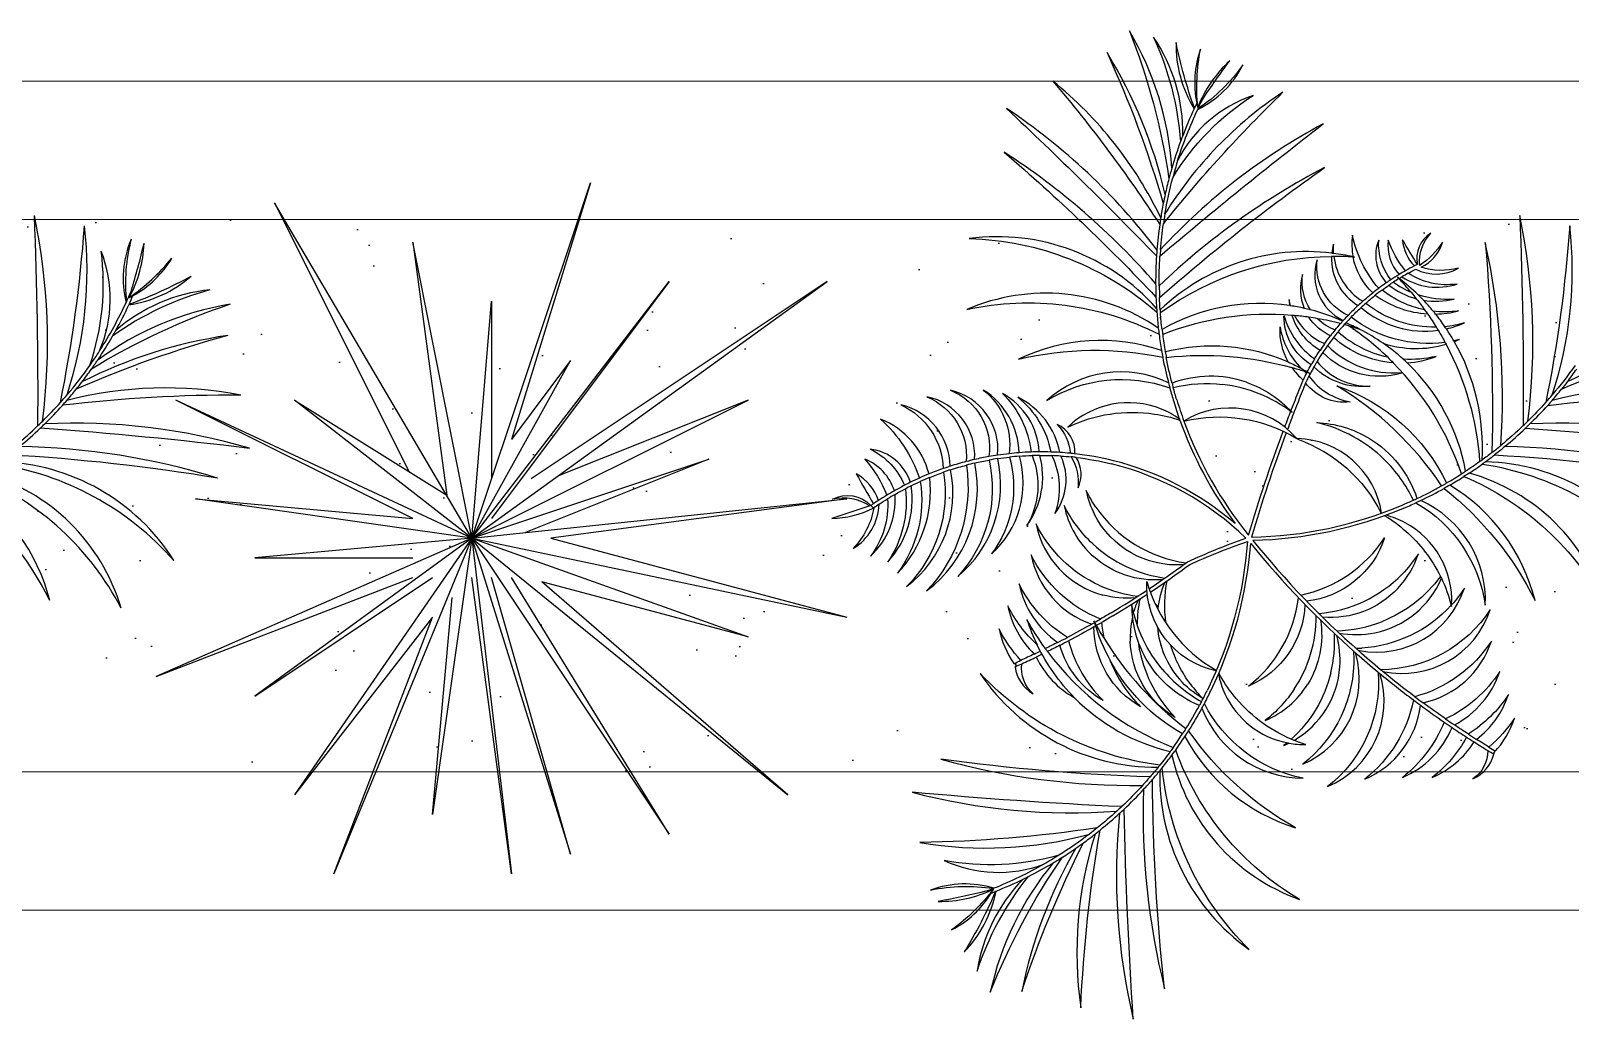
# Model space of a CAD drawing. Header units: millimetres. Extents: x 224.49 to 232.8, y 170.44 to 178.39.
# Drawn here: x 227.473 to 228.587, y 171.858 to 172.573 of the extents above; entities that cross this region are included whole.
import ezdxf

# ---------------------------------------------------------------- set-up
doc = ezdxf.new("R2010")
doc.units = ezdxf.units.MM
doc.layers.add('PRATO_erba', color=7, linetype='Continuous', true_color=0xa1c4ab)
doc.layers.add('PROIEZIONI', color=145, linetype='Continuous', lineweight=13)
doc.layers.add('VEGETAZIONE', color=94, linetype='Continuous')

msp = doc.modelspace()

# ---------------------------------------------------------------- hatches: boundary and pattern name
at = {"layer": 'PRATO_erba'}
h = msp.add_hatch(dxfattribs=at)
h.set_pattern_fill('AR-SAND', color=256, scale=0.003, angle=-90, style=0)
h.set_pattern_definition([(307.5, (224.75707, 172.43687), (0.146824, 0.0048), [0, -0.115824, 0, -0.12954, 0, -0.123825]), (277.5, (224.75707, 172.43687), (0.2150475, -0.134857), [0, -0.062484, 0, -0.104394, 0, -0.040005]), (237.5, (224.75707, 172.5306), (0.000431, -0.2372977), [0, -0.0381, 0, -0.13716, 0, -0.17907]), (227.5, (224.75707, 172.5306), (0.066879, -0.229067), [0, -0.01905, 0, -0.089916, 0, -0.10287])])
h.paths.add_polyline_path([(229.7871, 172.0369), (229.7871, 172.4369), (224.7571, 172.4369), (224.7571, 172.0369)])

# ---------------------------------------------------------------- linework, layer by layer
at = {"layer": 'PROIEZIONI'}
for p, q in [((224.6571, 172.5369), (229.8871, 172.5369)), ((224.7571, 172.4369), (229.7871, 172.4369)), ((224.7571, 172.0369), (229.7871, 172.0369)), ((224.6571, 171.9369), (229.8871, 171.9369))]:
    msp.add_line(p, q, dxfattribs=at)
at = {"layer": 'VEGETAZIONE'}
for p, q in [((227.7921, 172.2061), (227.8778, 172.4633)), ((227.8778, 172.4633), (227.8206, 172.2776)), ((227.7921, 172.2061), (227.6492, 172.449)), ((227.6492, 172.449), (227.7466, 172.2542)), ((227.7921, 172.2061), (227.7492, 172.4204)), ((227.7492, 172.4204), (227.7738, 172.2372)), ((227.7921, 172.2061), (228.0492, 172.3919)), ((227.7921, 172.2061), (227.9349, 172.3919)), ((227.9349, 172.3919), (227.8063, 172.2204)), ((228.0492, 172.3919), (227.8349, 172.249)), ((227.7921, 172.2061), (227.8063, 172.3776)), ((227.8063, 172.3776), (227.8063, 172.249)), ((227.7921, 172.2061), (227.8635, 172.3347)), ((227.8635, 172.3347), (227.8206, 172.2776)), ((227.7921, 172.2061), (227.5777, 172.3061)), ((227.5777, 172.3061), (227.5777, 172.3061)), ((227.7492, 172.2204), (227.5777, 172.3061)), ((227.7921, 172.2061), (227.6635, 172.3061)), ((227.6635, 172.3061), (227.7738, 172.2372)), ((227.7921, 172.2061), (227.9921, 172.3061)), ((227.9921, 172.3061), (227.8541, 172.251)), ((227.7921, 172.2061), (227.9635, 172.2633)), ((227.9635, 172.2633), (227.8308, 172.2102)), ((227.7921, 172.2061), (227.592, 172.2347)), ((227.592, 172.2347), (227.7492, 172.2204)), ((227.7921, 172.2061), (228.0635, 172.2347)), ((228.0635, 172.2347), (227.8492, 172.2061)), ((227.7921, 172.2061), (227.5635, 172.1061)), ((227.7921, 172.2061), (227.6349, 172.1918)), ((227.7921, 172.2061), (227.6349, 172.0918)), ((227.7921, 172.2061), (227.6635, 172.0204)), ((227.7921, 172.2061), (227.692, 171.9632)), ((227.7921, 172.2061), (227.7635, 172.0061)), ((227.7921, 172.2061), (228.0207, 172.0204)), ((227.7921, 172.2061), (227.9921, 172.1347)), ((227.7921, 172.2061), (227.8635, 171.9775)), ((227.7921, 172.2061), (228.0635, 172.149)), ((227.7921, 172.2061), (227.9349, 171.9918)), ((227.7921, 172.2061), (227.8206, 171.9632)), ((227.8492, 172.2061), (228.0635, 172.149)), ((227.6349, 172.1918), (227.7492, 172.1918)), ((227.5635, 172.1061), (227.7492, 172.1776)), ((227.6349, 172.0918), (227.7635, 172.1776)), ((227.8206, 171.9632), (227.7921, 172.1776)), ((227.8635, 171.9775), (227.8063, 172.1776)), ((227.9349, 171.9918), (227.8206, 172.1776)), ((227.9921, 172.1347), (227.8427, 172.1745)), ((228.0207, 172.0204), (227.8427, 172.1745)), ((227.7635, 172.0061), (227.7778, 172.1633)), ((227.7635, 172.149), (227.6635, 172.0204)), ((227.692, 171.9632), (227.7635, 172.149))]:
    msp.add_line(p, q, dxfattribs=at)
for points in [[(228.5908, 172.3312, -0.022934), (228.5743, 172.3099, 0.108995), (228.5869, 172.4322, -0.031808), (228.5696, 172.3045, -0.015992), (228.5566, 172.2909, 0.083632), (228.5507, 172.4398, -0.011872), (228.5532, 172.2876, -0.018411), (228.5371, 172.2733, 0.071243), (228.5258, 172.4201, -0.026608), (228.5306, 172.2681, -0.007675), (228.5234, 172.2627, 0.145995), (228.5033, 172.3485, 0.012828), (228.507, 172.35, -0.011311), (228.503, 172.349, 0.016484), (228.4976, 172.3577, 0.048154), (228.5106, 172.3619, -0.044838), (228.4965, 172.3592, 0.018482), (228.4898, 172.3684, 0.057754), (228.5064, 172.3706, -0.061447), (228.488, 172.3705, 0.017061), (228.481, 172.3784, 0.101227), (228.5032, 172.3792, -0.102531), (228.4771, 172.3823, 0.029389), (228.4635, 172.3941, -0.003222), (228.4654, 172.3953, 0.225947), (228.5053, 172.3901, -0.181854), (228.47, 172.3979, -0.008531), (228.4754, 172.4008, 0.247708), (228.5063, 172.4015, -0.143025), (228.4793, 172.4024, 0.219665), (228.4949, 172.4205, -0.099835), (228.4784, 172.4036, -0.21884), (228.4864, 172.427, 0.315728), (228.4766, 172.4042, -0.001312), (228.4659, 172.4221, 0.181035), (228.4744, 172.4032, 0.00655), (228.468, 172.3997, -0.089212), (228.4555, 172.4219, 0.223385), (228.4634, 172.397, 0.00969), (228.4574, 172.3932, -0.181136), (228.4486, 172.4219, 0.289028), (228.4541, 172.391, 0.007628), (228.4486, 172.387, -0.125725), (228.4296, 172.4254, 0.079591), (228.43, 172.4098, 0.023263), (228.4159, 172.4123, -0.036773), (228.4159, 172.4189, 0.041452), (228.4147, 172.4125, 0.223184), (228.2904, 172.3714, -0.007675), (228.2899, 172.3804, -0.026608), (228.4094, 172.4744, 0.071243), (228.2897, 172.3888, -0.018411), (228.2902, 172.4103, -0.011872), (228.4085, 172.5061, 0.083632), (228.2906, 172.415, -0.015992), (228.2927, 172.4336, -0.031808), (228.3793, 172.529, 0.108995), (228.2938, 172.4408, -0.022934), (228.2995, 172.467, -0.116154), (228.3576, 172.5265, 0.198599), (228.303, 172.4793, -0.034164), (228.3176, 172.5165, 0.164846), (228.3502, 172.5487, -0.091874), (228.3178, 172.517, -0.005552), (228.3206, 172.5229, -0.016458), (228.3408, 172.5517, 0.11371), (228.3176, 172.5181, -0.07322), (228.3196, 172.5602, 0.137372), (228.3169, 172.521, 0.003388), (228.3152, 172.5174, -0.03724), (228.3019, 172.5649, 0.144632), (228.315, 172.517, 0.018041), (228.3067, 172.4974, 0.156383), (228.2855, 172.5689, -0.090095), (228.3051, 172.4933, 0.017265), (228.2988, 172.474, 0.118477), (228.2681, 172.5734, -0.057239), (228.2967, 172.4663, 0.009879), (228.294, 172.455, 0.081452), (228.2519, 172.5576, -0.036883), (228.2926, 172.4484, 0.008888), (228.2908, 172.438, 0.11194), (228.2126, 172.537, -0.031946), (228.2901, 172.4333, 0.015718), (228.288, 172.4149, 0.083846), (228.1792, 172.5171, -0.011876), (228.2877, 172.4104, 0.016905), (228.2871, 172.3904, 0.070199), (228.1775, 172.4855, -0.026555), (228.2873, 172.3807, 0.007062), (228.2878, 172.3724, 0.249628), (228.1522, 172.423, -0.175168), (228.288, 172.3697, 0.009787), (228.289, 172.3582, 0.2582), (228.1503, 172.3716, -0.174181), (228.2896, 172.3537, 0.010075), (228.2914, 172.3419, 0.196953), (228.1877, 172.3356, -0.111271), (228.2922, 172.3371, 0.016073), (228.2964, 172.3186, 0.30667), (228.2083, 172.3057, -0.228296), (228.2973, 172.3149, 0.008761), (228.3002, 172.305, 0.022939)], [(228.3152, 172.5174, 0.000378), (228.315, 172.517, 0.34205)], [(228.3169, 172.521, 0.010189), (228.3176, 172.5181, -0.07322)], [(228.3178, 172.517, 0.000462), (228.3176, 172.5165, -0.017284)], [(228.3067, 172.4974, 0.003648), (228.3051, 172.4933, 0.34205)], [(228.2988, 172.474, 0.006714), (228.2967, 172.4663, 0.34205)], [(228.303, 172.4793, 0.010919), (228.2995, 172.467, -0.017284)], [(228.294, 172.455, 0.005709), (228.2926, 172.4484, 0.34205)], [(228.2938, 172.4408, 0.006188), (228.2927, 172.4336, -0.017284)], [(228.2908, 172.438, 0.004036), (228.2901, 172.4333, 0.34205)], [(228.288, 172.4149, 0.003791), (228.2877, 172.4104, 0.34205)], [(228.2906, 172.415, 0.004048), (228.2902, 172.4103, -0.017284)], [(228.4161, 172.4101, 0.001867), (228.4145, 172.4101, 0.175567)], [(228.4147, 172.4125, -0.001977), (228.4159, 172.4123, 0.0174)], [(228.43, 172.4098, -0.001729), (228.431, 172.4096, 0.001174), (228.43, 172.4097, 0.175567)], [(228.4635, 172.3941, 0.002558), (228.4622, 172.3951, -0.001751), (228.4632, 172.394)], [(228.47, 172.3979, 0.007421), (228.4654, 172.3953)], [(228.2871, 172.3904, 0.008209), (228.2873, 172.3807, 0.34205)], [(228.2897, 172.3888, 0.007125), (228.2899, 172.3804, -0.017284)], [(228.451, 172.3857, 0.0086), (228.4461, 172.382)], [(228.4593, 172.3915, 0.005519), (228.456, 172.3893)], [(228.472, 172.3842, -0.007156), (228.4758, 172.3795)], [(228.2878, 172.3724, 0.002276), (228.288, 172.3697, 0.34205)], [(228.4392, 172.3761, 0.006328), (228.4358, 172.3731)], [(228.481, 172.3784, 0.00889), (228.4771, 172.3823, -0.001751)], [(228.2904, 172.3714, 0.001743), (228.2905, 172.3694, -0.017284)], [(228.3876, 172.3673, 0.002128), (228.3859, 172.3674, 0.15929)], [(228.4045, 172.365, 0.007874), (228.398, 172.3661, 0.15929)], [(228.4248, 172.362, 0.002294), (228.4237, 172.3607, 0.007554)], [(228.4286, 172.3661, 0.007913), (228.4248, 172.362, 0.002294)], [(228.4349, 172.3573, 0.019311), (228.4248, 172.362, 0.255482)], [(228.4818, 172.3715, -0.004325), (228.484, 172.3685)], [(228.4898, 172.3684, 0.004534), (228.488, 172.3705, -0.001751)], [(228.289, 172.3582, 0.003859), (228.2896, 172.3537, 0.34205)], [(228.2917, 172.3571, 0.003104), (228.2922, 172.3535, -0.017284)], [(228.5085, 172.2526, 0.115228), (228.4591, 172.3331, -0.165702), (228.4159, 172.3514, 0.010075), (228.4116, 172.3456, 0.223516), (228.4649, 172.3261, -0.274752), (228.4653, 172.3257, -0.277747), (228.4081, 172.3405, 0.010686), (228.404, 172.3341, 0.235094), (228.4425, 172.3162, -0.227839), (228.4017, 172.3301, 0.007496), (228.3991, 172.3254), (228.399, 172.3252, 0.002637), (228.3981, 172.3235, 0.198541), (228.4279, 172.3049, -0.273693), (228.3957, 172.3186, 0.001461), (228.3932, 172.3124, -0.133271)], [(228.4192, 172.3556, 0.007554), (228.4159, 172.3514)], [(228.4518, 172.3472, 0.034379), (228.4349, 172.3573, 0.010152), (228.4268, 172.3599, -0.043508)], [(228.4662, 172.2276, 0.008761), (228.4756, 172.2318, -0.228296), (228.5258, 172.1576, 0.30667), (228.479, 172.2334, 0.016073), (228.4959, 172.2421, -0.111271), (228.5618, 172.161, 0.196953), (228.5001, 172.2446, 0.010075), (228.5103, 172.2508, -0.174181), (228.6135, 172.1555, 0.2582), (228.5141, 172.2532, 0.009787), (228.5236, 172.2598, -0.175168), (228.6517, 172.19, 0.249628), (228.5258, 172.2614, 0.007062), (228.5324, 172.2664, -0.026555), (228.6833, 172.2496, 0.070199), (228.54, 172.2725, 0.016905), (228.5549, 172.2858, -0.011876), (228.7064, 172.2712, 0.083846), (228.5581, 172.2889, 0.015718), (228.571, 172.3023, -0.031946), (228.7002, 172.3095, 0.11194), (228.5741, 172.3058, 0.008888), (228.5809, 172.3139, -0.036883), (228.6907, 172.3528, 0.081452), (228.5851, 172.3192, 0.009879), (228.592, 172.3286, -0.057239)], [(228.4903, 172.3589, -0.003128), (228.4917, 172.3566)], [(228.4976, 172.3577, 0.003123), (228.4965, 172.3592, -0.001751)], [(228.2914, 172.3419, 0.004157), (228.2922, 172.3371, 0.34205)], [(228.2941, 172.3412, 0.003647), (228.2948, 172.337, -0.017284)], [(228.4116, 172.3456, 0.008533), (228.4081, 172.3405)], [(228.4966, 172.3479, -0.00192), (228.4974, 172.3465)], [(228.5033, 172.3485, 0.001072), (228.503, 172.349, -0.001751)], [(228.2948, 172.337, -0.096704), (228.3857, 172.3296, 0.065237), (228.3939, 172.3206, 0.000419), (228.3937, 172.3203), (228.3937, 172.3203, 0.001663), (228.3908, 172.3132, 0.085344)], [(228.3528, 172.319, 0.174599), (228.299, 172.3183, -0.016348), (228.2948, 172.337, -0.096704)], [(228.3831, 172.3337, -0.018916), (228.3924, 172.3291, 0.004427)], [(228.3948, 172.3268, 0.010093), (228.3857, 172.3296, 0.111381)], [(228.404, 172.3341, 0.006543), (228.4017, 172.3301)], [(228.4549, 172.3373, -0.007097), (228.4591, 172.3331)], [(228.4692, 172.3331, 0.006456), (228.4664, 172.3357, 0.010152)], [(228.2964, 172.3186, 0.003177), (228.2973, 172.3149, 0.34205)], [(228.299, 172.3183, 0.002616), (228.2998, 172.3153, -0.017284)], [(228.3024, 172.3062, -0.008097), (228.2998, 172.3153, -0.087635), (228.3356, 172.3174)], [(228.3528, 172.319, -0.126631), (228.3859, 172.2972, 0.13356), (228.3356, 172.3174, 0.223815)], [(228.3963, 172.3255, 0.007542), (228.3939, 172.3206)], [(228.3981, 172.3235, 0.006612), (228.396, 172.3193, 0.000167), (228.3957, 172.3186)], [(228.3969, 172.3266, -0.004103), (228.3988, 172.3254, 0.002389), (228.3967, 172.3262, 0.111381)], [(228.4419, 172.2783, -0.180095), (228.4763, 172.2348, 0.017102), (228.4941, 172.244, 0.111381), (228.4184, 172.3163, -0.201249), (228.4978, 172.2461, 0.010644), (228.5085, 172.2526, 0.115228)], [(228.5851, 172.3192, -0.005709), (228.5809, 172.3139, 0.086941)], [(228.2565, 172.2622, 0.032904), (228.2286, 172.2672, 0.317856), (228.2157, 172.2885, -0.182485), (228.2252, 172.2676, 0.008732), (228.2177, 172.2682, 0.237757), (228.1873, 172.3081, -0.181755), (228.2112, 172.2685, 0.009722), (228.2028, 172.2686, 0.260759), (228.1762, 172.3108, -0.17378), (228.1969, 172.2685, 0.010192), (228.1882, 172.268, 0.252617), (228.1623, 172.3134, -0.260535), (228.1811, 172.2673, 0.009886), (228.1727, 172.2662, 0.378858), (228.1385, 172.3132, -0.346761), (228.1664, 172.2652, 0.012354), (228.156, 172.2631, 0.373521), (228.1214, 172.3085, -0.326048), (228.15, 172.2616, 0.014119), (228.1384, 172.2582, 0.339397), (228.1027, 172.3027, -0.281611), (228.1333, 172.2565, 0.012773), (228.123, 172.2526, 0.238874), (228.088, 172.2923, -0.126845), (228.1161, 172.2497, 0.008463), (228.1095, 172.2466, 0.290901), (228.0805, 172.2706, -0.182356), (228.1053, 172.2444, 0.009727), (228.0979, 172.2404, 0.225145), (228.0765, 172.2634, -0.089929), (228.0924, 172.2372, 0.008098), (228.0865, 172.2335, 0.181535), (228.0703, 172.2527, -0.001325), (228.0827, 172.231, 0.002449), (228.081, 172.2298, 0.34205)], [(228.3024, 172.3062, 0.01382), (228.3076, 172.2909, -0.017284)], [(228.3932, 172.3124, 0.003303), (228.3877, 172.2983), (228.3875, 172.2979, 0.003031), (228.3826, 172.2849)], [(228.3908, 172.3132, 0.003276), (228.3853, 172.2992), (228.3852, 172.2988, 0.000136), (228.3849, 172.2982)], [(228.5696, 172.3045, 0.006188), (228.5743, 172.3099, 0.296259)], [(228.5741, 172.3058, -0.004036), (228.571, 172.3023, 0.086941)], [(228.2913, 172.2996, 0.294809), (228.2234, 172.2865, -0.150745), (228.2863, 172.296, 0.100395)], [(228.2863, 172.296, -0.043602), (228.3046, 172.2916)], [(228.3043, 172.2924, 0.058472), (228.2913, 172.2996, -0.195633)], [(228.3002, 172.305, 0.011195), (228.3043, 172.2924, 0.34205)], [(228.3076, 172.2908, -0.198813), (228.3893, 172.2782, 0.3682), (228.3076, 172.2909, 0.3682)], [(228.3046, 172.2916, 0.07228), (228.3446, 172.2167, 0.116598), (228.2565, 172.2622, 0.34205)], [(228.3043, 172.2924, 0.000734), (228.3046, 172.2916, 0.34205)], [(228.3076, 172.2909, 0.000079), (228.3076, 172.2908, -0.017284)], [(228.3076, 172.2908, 0.081515), (228.3543, 172.2082, -0.017284), (228.3794, 172.2835)], [(228.4526, 172.2631, 0.137722), (228.4037, 172.2898, -0.127824), (228.4419, 172.2783)], [(228.5532, 172.2876, 0.004048), (228.5566, 172.2909, 0.296259)], [(228.5581, 172.2889, -0.003791), (228.5549, 172.2858, 0.086941)], [(228.3816, 172.2824, 0.017381), (228.3565, 172.2069, 0.096116), (228.4656, 172.2301, 0.296259)], [(228.4507, 172.2242, 0.361519), (228.3896, 172.2783), (228.3901, 172.2777, -0.193822), (228.4505, 172.2241)], [(228.5306, 172.2681, 0.007125), (228.5371, 172.2733, 0.296259)], [(228.54, 172.2725, -0.008209), (228.5324, 172.2664, 0.086941)], [(228.0802, 172.2295, 0.196497), (228.0531, 172.2344, -0.339351), (228.0809, 172.2298, -0.001093), (228.081, 172.2298), (228.0527, 172.2205, 0.109533), (228.0826, 172.2278, -0.000646), (228.0831, 172.2281, -0.146881), (228.0682, 172.1987, 0.249702), (228.0869, 172.2307, -0.008474), (228.093, 172.2346, -0.182999), (228.0806, 172.1931, 0.227209), (228.0984, 172.2378, -0.010091), (228.1059, 172.2419, -0.182927), (228.0931, 172.189, 0.229826), (228.1101, 172.2441, -0.008605), (228.1167, 172.2472, -0.199295), (228.1002, 172.1807, 0.221467), (228.1235, 172.2501, -0.01266), (228.1335, 172.2539, -0.241086), (228.1068, 172.1712, 0.288134), (228.1386, 172.2557, -0.014047), (228.1501, 172.259, -0.231299), (228.1213, 172.168, 0.289254), (228.1561, 172.2605, -0.012414), (228.1665, 172.2627, -0.248707), (228.1438, 172.1784, 0.280333), (228.1728, 172.2637, -0.010048), (228.1813, 172.2648, -0.231558), (228.1683, 172.1947, 0.285972), (228.1885, 172.2655, -0.010639), (228.1976, 172.266, -0.236286), (228.1938, 172.2153, 0.228942), (228.2032, 172.2661, -0.010354), (228.212, 172.2659, -0.199826), (228.2141, 172.224, 0.275871), (228.2185, 172.2656, -0.008857), (228.226, 172.265, -0.154321), (228.2309, 172.2425, 0.258261), (228.2295, 172.2646, -0.030774), (228.2552, 172.2599, 0.073569)], [(228.156, 172.2631, 0.00709), (228.15, 172.2616, 0.34205)], [(228.1561, 172.2605, 0.007289), (228.1501, 172.259, 0.358744)], [(228.1727, 172.2662, 0.007389), (228.1664, 172.2652, 0.34205)], [(228.1728, 172.2637, 0.007547), (228.1665, 172.2627, 0.358744)], [(228.1882, 172.268, 0.008187), (228.1811, 172.2673, 0.34205)], [(228.1885, 172.2655, 0.008521), (228.1813, 172.2648, 0.358744)], [(228.2028, 172.2686, 0.006784), (228.1969, 172.2685, 0.34205)], [(228.2032, 172.2661, 0.006573), (228.1976, 172.266, 0.358744)], [(228.2177, 172.2682, 0.007551), (228.2112, 172.2685, 0.34205)], [(228.2185, 172.2656, 0.007642), (228.212, 172.2659, 0.358744)], [(228.2286, 172.2672, 0.004064), (228.2252, 172.2676, 0.34205)], [(228.2295, 172.2646, 0.004076), (228.226, 172.265, 0.358744)], [(228.4737, 172.2337, 0.088511), (228.4526, 172.2631, -0.078713)], [(228.5217, 172.2615, 0.001743), (228.5234, 172.2627, 0.296259)], [(228.5258, 172.2614, -0.002276), (228.5236, 172.2598, 0.086941)], [(228.123, 172.2526, 0.008676), (228.1161, 172.2497, 0.34205)], [(228.1235, 172.2501, 0.008601), (228.1167, 172.2472, 0.358744)], [(228.1384, 172.2582, 0.006196), (228.1333, 172.2565, 0.34205)], [(228.1386, 172.2557, 0.006309), (228.1335, 172.2539, 0.358744)], [(228.2824, 172.1695, 0.01255), (228.3101, 172.189), (228.3103, 172.1891, -0.023023), (228.3525, 172.2061, 0.13279), (228.2552, 172.2599, 0.358744)], [(228.5085, 172.2526, 0.003104), (228.5115, 172.2546, 0.296259)], [(228.5141, 172.2532, -0.003859), (228.5103, 172.2508, 0.086941)], [(228.0979, 172.2404, 0.007423), (228.0924, 172.2372, 0.34205)], [(228.1095, 172.2466, 0.005521), (228.1053, 172.2444, 0.34205)], [(228.1101, 172.2441, 0.005504), (228.1059, 172.2419, 0.358744)], [(228.2438, 172.2287, -0.036015), (228.2368, 172.2406, 0.068238), (228.2428, 172.2234, 0.047136)], [(228.4941, 172.244, 0.003647), (228.4978, 172.2461, 0.296259)], [(228.5001, 172.2446, -0.004157), (228.4959, 172.2421, 0.086941)], [(228.0826, 172.2278, 0.027335), (228.081, 172.2298, -0.217634)], [(228.0865, 172.2335, 0.00522), (228.0827, 172.231, 0.34205)], [(228.0869, 172.2307, 0.005357), (228.0831, 172.2281, 0.358744)], [(228.0984, 172.2378, 0.007412), (228.093, 172.2346, 0.358744)], [(228.2415, 172.2021, -0.091), (228.2209, 172.2298, 0.163378), (228.2421, 172.1928, 0.047115)], [(228.2438, 172.2287, 0.209929), (228.309, 172.1882, 0.247818)], [(228.4662, 172.2276, -0.094945), (228.3575, 172.2044, 0.041167), (228.4342, 172.1245, 0.086941)], [(228.4656, 172.2301, 0.007571), (228.4737, 172.2337, 0.088511)], [(228.4737, 172.2337, 0.002388), (228.4763, 172.2348, 0.296259)], [(228.479, 172.2334, -0.003177), (228.4756, 172.2318, 0.086941)], [(228.2465, 172.1719, -0.173161), (228.2005, 172.2166, 0.285814), (228.2489, 172.165, 0.031249)], [(228.3071, 172.1869, -0.301093), (228.2428, 172.2234, 0.247818)], [(228.4305, 172.121, -0.239912), (228.3936, 172.0426, 0.377655), (228.432, 172.1224, 0.00101), (228.4324, 172.1227, 0.007709), (228.4482, 172.1092, -0.252386), (228.4116, 172.0263, 0.386946), (228.4494, 172.1082, 0.011413), (228.4737, 172.0891, -0.181744), (228.4385, 172.0318, 0.267567), (228.4789, 172.0852, 0.007749), (228.4959, 172.073, -0.133418), (228.4658, 172.033, 0.197101), (228.5017, 172.0691, 0.004676), (228.5122, 172.0621, -0.102074), (228.4872, 172.0328, 0.152625), (228.5177, 172.0587, 0.004284), (228.5275, 172.0525, -0.251353), (228.5168, 172.0319, 0.229983), (228.532, 172.0498, -0.014727), (228.5323, 172.0511, 0.108264), (228.5469, 172.0758, -0.073333), (228.5284, 172.0549, -0.003954), (228.5194, 172.0605, 0.152286), (228.5425, 172.093, -0.108204), (228.5135, 172.0643, -0.004457), (228.5034, 172.071, 0.196503), (228.5362, 172.1096, -0.139054), (228.497, 172.0753, -0.007436), (228.4807, 172.087, 0.266584), (228.5302, 172.1317, -0.185699), (228.4747, 172.0914, -0.010962), (228.4515, 172.1097, 0.384218), (228.5293, 172.1544, -0.251822), (228.45, 172.1109, -0.007733), (228.4342, 172.1245, 0.00108), (228.4346, 172.1248, 0.37654), (228.5106, 172.1699, -0.039649), (228.5014, 172.1579, 0.290155), (228.4677, 172.2173, 0.022939)], [(228.4531, 172.2224, -0.043602), (228.4682, 172.2112, 0.294809)], [(228.4677, 172.2173, 0.058472), (228.4539, 172.2227, 0.359478)], [(228.3922, 172.165, 0.200478), (228.4529, 172.2065, -0.295535), (228.3963, 172.1606)], [(228.4682, 172.2112, -0.096277), (228.4933, 172.1785, -0.142028), (228.4513, 172.1459, 0.058444)], [(228.2548, 172.1521, -0.003274), (228.2472, 172.1476, -0.185699), (228.1969, 172.1941, 0.266584), (228.2408, 172.1439, -0.007436), (228.2232, 172.1343, -0.139054), (228.1883, 172.173, 0.196503), (228.2163, 172.1307, -0.003728), (228.2073, 172.1262, -0.030052), (228.1939, 172.1472, 0.034089), (228.2013, 172.129, -0.093143), (228.1801, 172.1572, 0.152286), (228.1992, 172.1222, -0.003954), (228.1896, 172.1177, -0.073333), (228.1737, 172.1406, 0.103416), (228.1845, 172.1154, -0.675485), (228.1854, 172.113, 0.229983), (228.1984, 172.0934, -0.251353), (228.1902, 172.1152, 0.004284), (228.2007, 172.1201, 0.154749), (228.2284, 172.0906, 0.140718), (228.2977, 172.0517, -0.010568), (228.2902, 172.0419, -0.175567), (228.16, 172.1083, 0.25167), (228.2889, 172.0403, -0.007675), (228.2831, 172.0334, -0.026608), (228.1316, 172.0462, 0.071243), (228.2776, 172.0272, -0.018411), (228.2625, 172.0118, -0.011872), (228.1107, 172.0223, 0.083632), (228.259, 172.0086, -0.015992), (228.2448, 171.9964, -0.031808), (228.1164, 171.9858, 0.108995), (228.2391, 171.9919, -0.022934), (228.217, 171.9766, -0.116154), (228.134, 171.9728, 0.198599), (228.2061, 171.9701, -0.034164), (228.17, 171.9527, 0.164846), (228.1242, 171.9514, -0.091874), (228.1695, 171.9525, -0.004117), (228.165, 171.9508, -0.016919), (228.1297, 171.9432, 0.11371), (228.1696, 171.952, -0.07322), (228.1394, 171.9226, 0.136761), (228.168, 171.9492, 0.00291), (228.1712, 171.9505, -0.03724), (228.1485, 171.9066, 0.144632), (228.1716, 171.9507, 0.018041), (228.1911, 171.9593, 0.156383), (228.1578, 171.8926, -0.090095), (228.195, 171.9612, 0.017265), (228.2128, 171.9711, 0.118477), (228.1674, 171.8774, -0.057239), (228.2196, 171.9752, 0.009879), (228.2293, 171.9817, 0.081452), (228.1901, 171.8779, -0.036883), (228.2348, 171.9856, 0.008888), (228.2432, 171.9919, 0.11194), (228.2329, 171.8662, -0.031946), (228.2469, 171.9949, 0.015718), (228.261, 172.007, 0.083846), (228.2709, 171.8579, -0.011876), (228.2643, 172.01, 0.016905), (228.2783, 172.0242, 0.070199), (228.2936, 171.8799, -0.026555), (228.2848, 172.0314, 0.007062), (228.2901, 172.0378, 0.249628), (228.3548, 171.9084, -0.175168), (228.2918, 172.0399, 0.009787), (228.2989, 172.0491, 0.2582), (228.3912, 171.9447, -0.174181), (228.3016, 172.0528, 0.010075), (228.3083, 172.0626, 0.196953), (228.3884, 171.9965, -0.111271), (228.311, 172.0667, 0.016073), (228.3206, 172.0831, 0.30667), (228.3938, 172.0324, -0.228296), (228.3224, 172.0864, 0.008761), (228.327, 172.0956, 0.022939)], [(228.2415, 172.2021, 0.155297), (228.2938, 172.1773, 0.249828)], [(228.2833, 172.1671, 0.012738), (228.3115, 172.1869, -0.023021), (228.3535, 172.2038, -0.095948), (228.3246, 172.0962)], [(228.327, 172.0956, 0.094428), (228.3559, 172.2023, 0.040866), (228.4324, 172.1227)], [(228.4625, 172.1698, 0.109806), (228.4773, 172.1948, -0.050161), (228.4654, 172.1799, 0.069557)], [(228.292, 172.1761, -0.204558), (228.2421, 172.1928, 0.249828)], [(228.2465, 172.1719, 0.075374), (228.274, 172.1641, 0.251822)], [(228.3309, 172.1101, -0.363818), (228.2807, 172.1749, 0.196473), (228.331, 172.1105, 0.196473)], [(228.4052, 172.1517, 0.179749), (228.4654, 172.1799, -0.347789)], [(228.4458, 172.1377, 0.246361), (228.494, 172.1771, -0.048035), (228.5011, 172.1576, -0.195329), (228.4363, 172.1266, 0.032147)], [(228.4933, 172.1785, -0.003736), (228.494, 172.1771, 0.294809)], [(228.2724, 172.163, -0.088667), (228.2489, 172.165, 0.251822)], [(228.3952, 172.1582, -0.290683), (228.3543, 172.0991, 0.200061), (228.3905, 172.163, 0.204545)], [(228.4625, 172.1698, -0.229229), (228.408, 172.1489)], [(228.256, 172.1499, -0.003436), (228.248, 172.1451, 0.029333), (228.2495, 172.1341, 0.094066), (228.309, 172.0683, 0.016631), (228.3188, 172.0851, -0.1786)], [(228.2922, 172.1109, -0.129352), (228.2699, 172.1578, 0.431375), (228.2697, 172.1576, 0.119795), (228.2786, 172.1216)], [(228.3875, 172.0969, 0.148044), (228.4033, 172.1499, 0.236606)], [(228.5011, 172.1576, -0.001903), (228.5013, 172.1568, 0.004287), (228.5014, 172.1579, 0.359478)], [(228.2088, 172.1241, 0.140523), (228.2998, 172.0547, 0.010124), (228.3065, 172.0645, -0.138829), (228.2542, 172.1176, 0.106077), (228.2762, 172.0841, -0.267567), (228.2424, 172.1419, -0.007749), (228.224, 172.1318, 0.133418), (228.2491, 172.0886, -0.197101), (228.2178, 172.1286, -0.003808), (228.2086, 172.124)], [(228.2408, 172.1439, 0.000772), (228.2426, 172.1449), (228.2428, 172.1451)], [(228.2495, 172.1341, -0.014945), (228.2424, 172.1464, 0.056899), (228.2542, 172.1176, 0.197286)], [(228.2702, 172.1483, 0.062421), (228.2687, 172.1317, -0.163076)], [(228.2884, 172.1419, 0.160202), (228.3044, 172.104, 0.366572)], [(228.4064, 172.1469, -0.183268), (228.3971, 172.1003, 0.232701)], [(228.4182, 172.1391, 0.089256), (228.4513, 172.1459, 0.239259)], [(228.2284, 172.0906, -0.082287), (228.2013, 172.129, 0.030096)], [(228.2163, 172.1307, 0.002878), (228.2232, 172.1343)], [(228.2757, 172.1243, 0.144874), (228.3012, 172.0764, -0.254884), (228.2687, 172.1317, -0.048866)], [(228.2757, 172.1243, -0.017782), (228.2746, 172.131)], [(228.3125, 172.1002, -0.086364), (228.298, 172.1287)], [(228.4139, 172.1087, 0.075449), (228.4165, 172.1372, 0.232803)], [(228.4205, 172.113, 0.085229), (228.4182, 172.1356, 0.351414)], [(228.4199, 172.1375, 0.097476), (228.4458, 172.1377, 0.362473)], [(228.2073, 172.1262, 0.003081), (228.2088, 172.1241, 0.176085)], [(228.3188, 172.0851, -0.1786), (228.2786, 172.1216, -0.008554)], [(228.4303, 172.1246, -0.009368), (228.4305, 172.121, 0.377655)], [(228.432, 172.1224, 0.003168), (228.4318, 172.1232, 0.391787)], [(228.4336, 172.125, 0.003602), (228.4346, 172.1248, -0.039649)], [(228.2921, 172.1111, 0.090284), (228.3203, 172.0878, 0.008097), (228.3246, 172.0962, -0.027842)], [(228.3326, 172.1076, 0.058472), (228.3372, 172.0935, -0.020925)], [(228.3433, 172.0927, -0.043602), (228.3329, 172.1084, 0.369533)], [(228.3372, 172.0935, 0.237435), (228.3823, 172.058, -0.008495), (228.3797, 172.056, 0.01585), (228.3836, 172.0578, 0.048298), (228.3958, 172.0568, -0.020925), (228.3873, 172.0598, 0.248521), (228.4205, 172.113, 0.02818)], [(228.4139, 172.1087, -0.14981), (228.3853, 172.0606, -0.124183), (228.3433, 172.0927, 0.098921)], [(228.4482, 172.1092, 0.000569), (228.4494, 172.1082)], [(228.45, 172.1109, 0.00072), (228.4515, 172.1097, 0.086941)], [(228.3124, 172.1004, 0.035297), (228.321, 172.0904, -0.366572), (228.3209, 172.0903, -0.08219), (228.3044, 172.104, -0.031169)], [(228.3875, 172.0969, -0.081837), (228.3664, 172.0742, 0.153952), (228.3971, 172.1003, 0.041473)], [(228.3203, 172.0878, -0.002616), (228.3188, 172.0851)], [(228.3206, 172.0831, 0.003177), (228.3224, 172.0864, 0.040866)], [(228.4737, 172.0891, 0.002406), (228.4789, 172.0852)], [(228.4747, 172.0914, 0.002758), (228.4807, 172.087, 0.086941)], [(228.4959, 172.073, 0.002559), (228.5017, 172.0691)], [(228.497, 172.0753, 0.002878), (228.5034, 172.071, 0.086941)], [(228.309, 172.0683, -0.003885), (228.3065, 172.0645)], [(228.3083, 172.0626, 0.004157), (228.311, 172.0667, 0.040866)], [(228.3873, 172.0598, -0.005146), (228.3853, 172.0606, 0.369533)], [(228.5122, 172.0621, 0.00239), (228.5177, 172.0587)], [(228.5135, 172.0643, 0.002622), (228.5194, 172.0605, 0.086941)], [(228.2998, 172.0547, -0.003104), (228.2977, 172.0517)], [(228.2989, 172.0491, 0.003859), (228.3016, 172.0528, 0.040866)], [(228.3823, 172.058, 0.005309), (228.3836, 172.0578, -0.020925)], [(228.5275, 172.0525, 0.001961), (228.532, 172.0498)], [(228.5284, 172.0549, 0.00206), (228.5332, 172.052, 0.086941)], [(228.2902, 172.0419, -0.001743), (228.2889, 172.0403)], [(228.2901, 172.0378, 0.002276), (228.2918, 172.0399, 0.040866)], [(228.2831, 172.0334, -0.007125), (228.2776, 172.0272)], [(228.2783, 172.0242, 0.008209), (228.2848, 172.0314, 0.040866)], [(228.2625, 172.0118, -0.004048), (228.259, 172.0086)], [(228.261, 172.007, 0.003791), (228.2643, 172.01, 0.040866)], [(228.2448, 171.9964, -0.006188), (228.2391, 171.9919)], [(228.2432, 171.9919, 0.004036), (228.2469, 171.9949, 0.040866)], [(228.2293, 171.9817, 0.005709), (228.2348, 171.9856, 0.040866)], [(228.217, 171.9766, -0.010919), (228.2061, 171.9701)], [(228.2128, 171.9711, 0.006714), (228.2196, 171.9752, 0.040866)], [(228.1911, 171.9593, 0.003648), (228.195, 171.9612, 0.040866)], [(228.17, 171.9527, -0.000462), (228.1695, 171.9525)], [(228.1712, 171.9505, 0.000378), (228.1716, 171.9507, 0.040866)]]:
    msp.add_lwpolyline(points, format="xyb", dxfattribs=at)
for points in [[(228.3841, 172.3745, 0.16797), (228.2917, 172.3571, -0.010568), (228.2905, 172.3694, -0.155772), (228.4145, 172.4101, 0.275998), (228.4337, 172.3746, 0.014133), (228.4264, 172.3674, -0.324541), (228.404, 172.4076, 0.371884), (228.4229, 172.3637, 0.000895), (228.4225, 172.3632, 0.042814), (228.3993, 172.3714, -0.179613), (228.3935, 172.397, 0.171025), (228.3946, 172.3725, 0.01758), (228.3847, 172.3744, -0.026095), (228.3837, 172.3788, 0.023285)], [(228.4444, 172.3838, -0.154716), (228.43, 172.4097, 0.016225), (228.4161, 172.4101, 0.227894), (228.437, 172.3776, -0.012327)], [(228.4818, 172.3715, -0.114415), (228.451, 172.3857, -0.008615), (228.456, 172.3893, 0.100649), (228.4758, 172.3795, -0.011597)], [(228.4632, 172.394, 0.006549), (228.4593, 172.3915, 0.056536), (228.472, 172.3842, 0.015222)], [(228.4286, 172.3661, -0.014048), (228.4358, 172.3731, 0.213683), (228.4917, 172.3566, -0.011603), (228.4966, 172.3479, -0.200309)], [(228.4392, 172.3761, -0.01269), (228.4461, 172.382, 0.140639), (228.484, 172.3685, -0.013396), (228.4903, 172.3589, -0.173266)], [(228.3859, 172.3674, 0.115579), (228.2922, 172.3535, 0.010644), (228.2941, 172.3412, -0.167673), (228.3831, 172.3337, -0.142219), (228.3772, 172.3591, 0.155825), (228.3924, 172.3291, -0.009453), (228.3969, 172.3266, -0.007959), (228.3997, 172.3316, -0.262459), (228.38, 172.3669, -0.877804), (228.3802, 172.3669, 0.174709), (228.4022, 172.3359, -0.010156), (228.4061, 172.3421, -0.181292)], [(228.398, 172.3661, 0.0126), (228.3876, 172.3673, 0.179793), (228.4095, 172.347, -0.009882), (228.4137, 172.3527, -0.14276)], [(228.4209, 172.3615, 0.020296), (228.4045, 172.365, 0.100431), (228.4171, 172.3569, -0.0083)], [(228.4237, 172.3607, 0.00954), (228.4192, 172.3556, 0.130425), (228.4549, 172.3373, 0.043508), (228.4268, 172.3599, 0.003944)], [(228.5115, 172.2546, 0.158963), (228.4692, 172.3331, 0.074113), (228.4901, 172.3377, -0.076439), (228.4664, 172.3357, 0.032369), (228.4518, 172.3472, 0.149616), (228.4974, 172.3465, -0.104074), (228.5217, 172.2615, -0.010568)], [(228.3967, 172.3262, 0.002037), (228.3948, 172.3268, 0.0089), (228.3963, 172.3255, -0.001059)]]:
    msp.add_lwpolyline(points, format="xyb", close=True, dxfattribs=at)
for centre, radius, start, end in [((228.7683, 172.2311), 0.5344, 146.9078, 147.518), ((227.0364, 172.3477), 0.4484, 352.7264, 11.8489), ((224.2731, 172.3102), 3.2048, 359.5963, 2.3171), ((226.5003, 172.5046), 1.0138, 348.6148, 355.9023), ((227.2282, 172.3996), 0.2852, 341.6757, 6.5572), ((227.6109, 172.3942), 0.0714, 156.6314, 194.0746), ((227.6655, 172.3905), 0.1243, 165.0893, 186.0864), ((227.4638, 172.4234), 0.091, 331.6832, 357.6321), ((227.0343, 172.5412), 0.5344, 343.045, 346.8486), ((227.3439, 172.39), 0.1813, 341.0609, 7.5626), ((227.4359, 172.3792), 0.0943, 336.6506, 21.5816), ((227.4621, 172.4997), 0.1447, 304.4073, 321.1582), ((227.5119, 172.4458), 0.0729, 298.3843, 329.594), ((227.5311, 172.462), 0.0878, 278.2271, 311.1459), ((227.4298, 172.6874), 0.3321, 290.0856, 298.6164), ((228.5571, 172.2419), 0.1812, 119.4481, 121.151), ((228.5082, 172.3369), 0.0745, 115.176, 117.0579), ((228.4766, 172.4042), 0, 64.0795, 64.0795), ((227.6592, 172.1751), 0.2183, 105.1017, 125.6944), ((227.6145, 172.2644), 0.1221, 95.7165, 131.2689), ((227.2759, 172.4996), 0.2928, 335.3127, 337.04), ((227.0343, 172.5412), 0.5344, 342.4667, 343.045), ((228.5224, 172.2841), 0.1266, 125.6415, 128.0232), ((228.5571, 172.2419), 0.1812, 123.3718, 124.641), ((227.771, 171.9147), 0.4858, 108.4741, 121.5781), ((227.6531, 172.1557), 0.2227, 99.3067, 126.3337), ((227.2759, 172.4996), 0.2928, 327.3801, 335.2069), ((227.2759, 172.4996), 0.2953, 330.935, 335.0692), ((227.2759, 172.4996), 0.2928, 335.2069, 335.3127), ((227.2759, 172.4996), 0.2953, 335.0692, 335.1558), ((227.2759, 172.4996), 0.2953, 335.1558, 336.4558), ((227.5119, 172.4458), 0.0729, 295.9715, 298.3843), ((228.3631, 172.2321), 0.1439, 81.3636, 81.5834), ((228.3631, 172.2321), 0.1439, 75.4311, 77.3349), ((228.5571, 172.2419), 0.1812, 131.5066, 132.9259), ((228.5571, 172.2419), 0.1812, 137.9914, 138.7175), ((228.5571, 172.2419), 0.1812, 136.1648, 137.7863), ((227.8241, 171.5897), 0.7912, 105.2983, 113.7473), ((227.6651, 172.0138), 0.3427, 98.3549, 116.9813), ((227.2759, 172.4996), 0.2953, 326.1424, 330.0989), ((227.2759, 172.4996), 0.2953, 330.0989, 330.935), ((228.5571, 172.2419), 0.1812, 140.6196, 142.3078), ((227.2759, 172.4996), 0.2928, 324.8777, 327.3801), ((228.5571, 172.2419), 0.1812, 144.5725, 146.4372), ((227.2759, 172.4996), 0.2928, 319.6225, 324.8777), ((227.2759, 172.4996), 0.2953, 322.3396, 324.6037), ((227.2759, 172.4996), 0.2953, 324.6037, 326.1424), ((228.5571, 172.2419), 0.1812, 148.7646, 150.3214), ((227.2759, 172.4996), 0.2953, 321.0311, 322.3396), ((227.2759, 172.4996), 0.2928, 318.2043, 319.6225), ((227.6169, 171.2958), 1.0138, 89.557, 96.8761), ((227.2759, 172.4996), 0.2953, 318.0693, 318.9943), ((227.5699, 172.0297), 0.2852, 78.9021, 104.4506), ((227.2759, 172.4996), 0.2953, 318.9943, 321.0311), ((227.2759, 172.4996), 0.2928, 314.5395, 318.2043), ((227.2759, 172.4996), 0.2953, 314.4674, 318.0693), ((229.4554, 171.8839), 1.1479, 158.8552, 159.4623), ((227.2759, 172.4996), 0.2928, 309.3927, 313.6118), ((227.2759, 172.4996), 0.2953, 309.7245, 313.5985), ((227.2759, 172.4996), 0.2928, 313.6118, 314.5395), ((227.2759, 172.4996), 0.2953, 313.5985, 314.4674), ((227.2484, 169.0893), 3.2048, 83.1423, 85.8638), ((227.5045, 171.841), 0.4484, 73.6104, 92.7816), ((227.4552, 171.7533), 0.5193, 72.9042, 88.9663), ((227.4463, 172.1075), 0.154, 32.3971, 88.4618), ((227.3745, 170.8389), 1.4299, 80.6076, 86.6921), ((227.354, 172.0595), 0.2076, 27.5425, 67.0654), ((227.4001, 172.1146), 0.1439, 16.5323, 74.4426), ((227.4156, 172.0477), 0.2146, 41.5197, 81.2622), ((227.2735, 172.0552), 0.2378, 26.4412, 51.8382), ((227.3537, 172.1275), 0.1369, 14.1816, 58.7495), ((228.3552, 172.1477), 0.067, 156.802, 173.8175), ((228.389, 172.1575), 0.0955, 169.256, 187.5534), ((227.9085, 172.7301), 0.6738, 300.9318, 303.5464), ((227.9085, 172.7301), 0.6763, 300.9237, 303.4294), ((228.3354, 172.1337), 0.067, 155.6704, 163.4773), ((228.3693, 172.1434), 0.0955, 168.7075, 179.7584), ((228.3549, 172.2056), 0.0826, 214.3604, 216.8351), ((227.9085, 172.7301), 0.6763, 299.5848, 299.7023), ((227.9085, 172.7301), 0.6738, 299.7761, 300.1814), ((227.9085, 172.7301), 0.6763, 299.7736, 300.1363), ((227.9085, 172.7301), 0.6763, 297.2224, 297.8089), ((227.9085, 172.7301), 0.6738, 294.1849, 294.6572), ((227.9085, 172.7301), 0.6738, 295.5633, 295.9846), ((227.9085, 172.7301), 0.6763, 295.6031, 295.9846), ((228.4305, 172.2219), 0.0955, 270.8891, 273.4661), ((227.9085, 172.7301), 0.6763, 294.1718, 294.6212), ((228.0357, 172.4693), 0.5344, 284.0114, 284.5161), ((228.1058, 171.9873), 0.0729, 328.5388, 331.0113)]:
    msp.add_arc(centre, radius, start, end, dxfattribs=at)

doc.saveas('drawing.dxf')
